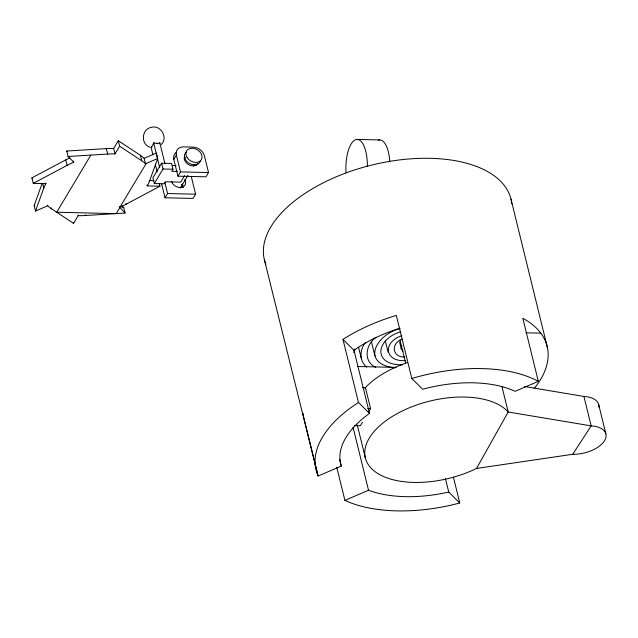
<?xml version="1.0" encoding="UTF-8"?>
<svg xmlns="http://www.w3.org/2000/svg" width="638" height="638" viewBox="0 0 638 638"><rect width="100%" height="100%" fill="white"/><g stroke="black" fill="none" stroke-linecap="round" stroke-linejoin="round"><path stroke-width="0.96" d="M353.763 352.607L354.816 348.986M77.995 214.958L78.163 215.644L73.553 223.356L51.439 208.786A55.075 28.782 -13.8 0 1 47.722 205.795L35.505 211.05L34.165 205.58L41.956 183.983M35.505 211.05L43.815 188.011A55.075 28.782 -13.8 0 1 45.912 183.64L45.745 182.954M159.269 183.473L159.947 186.208L147.274 185.921A55.075 28.782 -13.8 0 0 149.372 181.551L157.682 158.511L156.334 153.048L144.116 158.296A55.075 28.782 -13.8 0 0 140.408 155.313L118.293 140.735L113.684 148.455L115.023 153.917A55.075 28.782 -13.8 0 0 107.67 154.069L68.091 156.493L66.751 151.023L106.331 148.598A55.075 28.782 -13.8 0 1 113.684 148.455M476.522 468.451L572.741 454.28A25.392 13.27 -13.8 0 0 604.338 441.017A25.392 13.27 -13.8 0 0 591.147 425.881L508.191 411.996A76.185 39.803 -13.8 0 0 407.754 408.456A76.185 39.803 -13.8 0 0 373.158 470.118A76.185 39.803 -13.8 0 0 476.522 468.451L508.191 411.996L501.891 386.357M401.812 345.509L401.182 348.675L402.945 351.099M90.843 155.098L56.702 212.255L116.276 213.602L119.753 207.773M115.023 153.917L119.633 146.206L118.293 140.735M119.928 207.183L146.238 163.44M177.484 171.407L171.774 171.279L173.002 169.222L171.582 163.432L161.589 163.208L152.897 177.755L154.316 183.545L164.309 183.776L165.505 181.774L180.729 182.117L184.589 175.657M154.316 183.545L163.009 168.998L161.589 163.208M173.807 159.356L176.359 155.09A10.16 7.696 30.8 0 1 183.64 146.884L192.987 147.099A10.16 7.696 30.8 0 1 204.399 155.72L208.53 172.539L205.978 176.814L177.938 176.176L173.807 159.356A10.16 7.696 30.8 0 1 176.311 152.41M191.256 176.59A10.16 7.696 30.8 0 1 191.48 177.348L195.611 194.167L193.059 198.434L165.019 197.804L167.571 193.537L164.819 182.324M177.938 176.176L180.49 171.909L176.359 155.09M180.339 188.027L187.915 175.346M193.466 166.047L194.478 164.357M362.432 422.284L360.39 425.698L354.648 425.57M368.549 412.036L370.59 408.623L365.422 387.593L362.551 387.529M572.741 454.28L591.147 425.881L583.922 396.445L524.38 386.484M365.614 342.375C359.585 349.337 358.979 361.068 366.73 367.057M161.326 144.483C168.472 137.457 160.489 124.466 151.086 127.393C141.676 129.243 140.504 143.909 149.691 147.099M376.069 337.311C365.749 344.089 362.799 361.451 375.702 367.273M45.912 183.64L33.24 183.353L31.9 177.882L65.762 159.883A55.075 28.782 -13.8 0 1 69.885 157.833M33.24 183.353L67.11 165.354A55.075 28.782 -13.8 0 1 73.793 162.148L73.537 161.127M120.167 207.079L120.119 207.095A55.075 28.782 -13.8 0 0 126.077 204.216L159.947 186.208M402.355 339.153C390.679 343.077 391.692 357.44 404.963 357.057M34.165 205.58L34.923 205.253M119.633 146.206L141.748 160.776A55.075 28.782 -13.8 0 1 145.464 163.767L157.682 158.511M534.269 388.382A126.97 66.344 -13.8 0 0 522.825 318.266L538.32 381.349L515.129 391.317A101.578 53.074 -13.8 0 0 422.635 389.236L411.821 378.494L396.326 315.411A126.97 66.344 -13.8 0 0 342.981 339.392L354.002 350.334L369.498 413.416A101.578 53.074 -13.8 0 0 341.298 466.067L318.107 476.036L264.395 259.794M344.911 500.399L368.533 490.239A101.578 53.074 -13.8 0 0 448.729 492.05L459.751 502.991A126.97 66.344 -13.8 0 1 344.911 500.399L336.776 467.279M401.781 335.748C382.704 341.801 384.044 361.969 405.601 360.653M400.68 331.792C376.3 338.977 371.747 364.84 402.275 364.912M399.962 328.61C376.348 334.368 360.087 363.596 394.619 367.855M122.105 207.701L123.756 207.605L125.096 213.068L85.516 215.492A55.075 28.782 -13.8 0 1 78.163 215.644M157.171 143.383L156.35 143.351M356.985 139.427L379.562 139.937M172.252 165.529L176.064 165.617M163.009 168.998L173.002 169.222M180.49 171.909L208.53 172.539M31.9 177.882L32.69 177.898M149.89 180.546L153.846 180.634M167.571 193.537L195.611 194.167M525.951 332.813L540.809 333.148M357.862 366.515L396.23 367.376M367.719 408.559L370.59 408.623M152.913 154.715L151.031 147.075A9.833 3.844 -88.7 0 0 153.622 142.8L153.925 142.896A9.69 7.345 30.8 0 0 159.851 142.944L165.003 163.926M342.981 339.392L358.476 402.474L369.498 413.416M66.751 151.023L67.461 151.732M121.97 205.835L123.756 207.605M68.091 156.493L73.793 162.148M125.096 213.068L119.226 206.728M598.651 404.476L605.877 433.912M510.99 199.128L547.548 348.173M453.419 477.184L459.751 502.991M445.444 478.667L448.729 492.05M399.994 340.054L405.712 363.317M399.603 342L401.39 349.273M385.272 340.692L388.071 352.088M371.428 341.793L374.929 356.036M358.548 347.184L361.347 358.58M357.28 425.012L365.502 458.467M353.037 427.157L368.533 490.239M339.655 459.376L341.298 466.067M302.611 412.953L318.107 476.036A126.97 66.344 -13.8 0 1 358.476 402.474M153.622 142.8L159.715 167.603M161.581 183.784L165.019 197.804M155.257 164.277L157.139 171.925M144.116 158.296L145.464 163.767M149.204 180.865L149.372 181.551M140.408 155.313L141.748 160.776M147.019 184.9L147.274 185.921M125.909 203.53L126.077 204.216M106.331 148.598L107.67 154.069M85.348 214.807L85.516 215.492M65.762 159.883L67.11 165.354M73.386 222.678L73.553 223.356M51.184 207.757L51.439 208.786M42.722 183.569L43.815 188.011M47.555 205.109L47.722 205.795M346.043 172.77A27.426 10.726 -88.7 0 1 355.9 139.61A27.426 10.726 -88.7 0 1 367.368 166.406M378.47 140.121A27.426 10.726 -88.7 0 1 389.802 161.422M583.922 396.445A25.392 13.27 -13.8 0 1 598.835 407.028M364.824 388.247A76.185 39.803 -13.8 0 1 407.411 362.559M265.879 264.395A126.97 66.344 -13.8 0 1 371.707 165.075A126.97 66.344 -13.8 0 1 511.812 203.809M411.821 378.494A126.97 66.344 -13.8 0 1 538.32 381.349M303.489 414.78A126.97 66.344 -13.8 0 1 302.891 413.568M354.002 350.334A101.578 53.074 -13.8 0 1 399.803 328.275M197.828 163.711A7.616 5.774 30.8 0 1 188.529 164.612A7.616 5.774 30.8 0 1 184.693 156.023M184.262 158.2A7.616 5.774 30.8 0 1 185.443 157.769M195.874 164.038A7.616 5.774 30.8 0 1 196.025 165.768M184.805 179.653A7.616 5.774 30.8 0 1 181.304 187.468A7.616 5.774 30.8 0 1 171.646 181.647M182.253 183.919A7.616 5.774 30.8 0 1 183.106 187.397M159.851 142.944A9.849 3.852 -88.7 0 1 159.596 143.781M151.932 147.33A9.634 7.305 30.8 0 1 151.031 147.075M181.359 184.597A8.589 6.508 30.8 0 1 182.739 187.452M200.484 160.648A8.589 6.508 30.8 0 1 188.952 163.184A8.589 6.508 30.8 0 1 186.527 151.844M187.245 157.753A8.589 6.508 30.8 0 0 201.225 159.915A8.589 6.508 30.8 0 0 193.426 148.327A8.589 6.508 30.8 0 0 187.245 157.753"/></g></svg>
